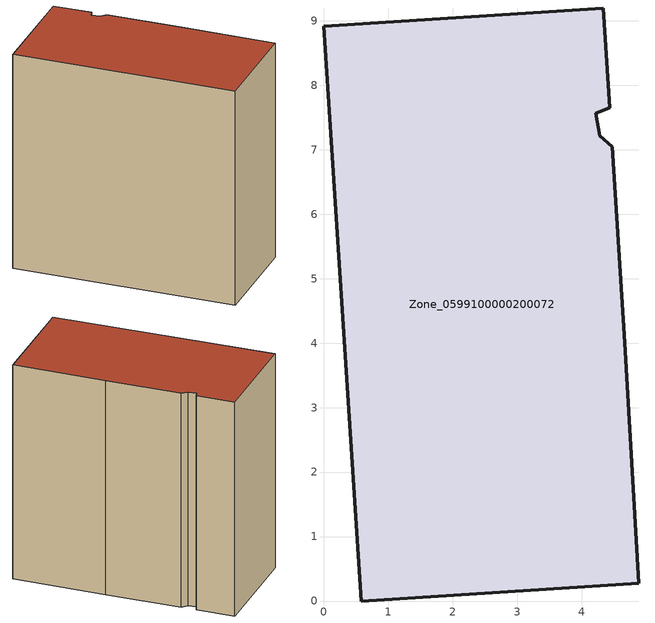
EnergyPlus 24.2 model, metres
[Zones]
Zone_0599100000200072
 floor ground (C_G): 4.22,7.56 4.28,7.22 4.47,7.05 4.67,4.01 4.88,0.28 0.58,0 0,8.92 4.33,9.2 4.43,7.65 z0
 wall outside (C_F): 0.58,0 4.88,0.28 4.67,4.01 4.47,7.05 4.28,7.22 4.22,7.56 4.43,7.65 4.33,9.2 0,8.92 0.58,0 z0:9.01
 roof outside (C_R): 4.28,7.22 4.22,7.56 4.43,7.65 4.33,9.2 0,8.92 0.58,0 4.88,0.28 4.67,4.01 4.47,7.05 z9.01
[BUILDING]
Pand.0599100000200072: North Axis=0; Terrain=City; Loads Convergence Tolerance Value=0.04; Temperature Convergence Tolerance Value=0.4; Solar Distribution=FullExterior; Maximum Number of Warmup Days=25; Minimum Number of Warmup Days=1
[Site:Location]
Rotterdam.The.Hague.AP_ZH_NLD Design_Conditions: Latitude=51.96; Longitude=4.45; Time Zone=1; Elevation=-4.5
[SITE:GROUNDTEMPERATURE:BUILDINGSURFACE]
18, 18, 18, 18, 18, 18, 18, 18, 18, 18, 18, 18
[MATERIAL] Thermal Absorptance=0.9; Solar Absorptance=0.7; Visible Absorptance=0.7
Name | Roughness | Thickness | Conductivity | Density | Specific Heat
G.TC.1946-1964 | MediumSmooth | 0.15 | 1 | 540 | 1210
F.TC.1946-1964 | Rough | 0.3 | 0.857143 | 1920 | 840
R.TC.1946-1964 | MediumRough | 0.2 | 0.235294 | 1500 | 1000
[CONSTRUCTION]
C_G: G.TC.1946-1964
C_F: F.TC.1946-1964
C_R: R.TC.1946-1964
[ZONE]
Zone_0599100000200072: Type=1; Multiplier=1; Ceiling Height=Autocalculate; Volume=Autocalculate; Floor Area=autocalculate; Part of Total Floor Area=Yes
[ZONEINFILTRATION:DESIGNFLOWRATE]
Infil_Zone_0599100000200072: Zone or ZoneList or Space or SpaceList=Zone_0599100000200072; Schedule=AlwaysOn; Design Flow Rate Calculation Method=Flow/Area; Flow Rate per Floor Area=0.003; Constant Term Coefficient=1; Temperature Term Coefficient=0; Velocity Term Coefficient=0; Velocity Squared Term Coefficient=0
[HVACTEMPLATE:ZONE:IDEALLOADSAIRSYSTEM]
Zone_0599100000200072: Maximum Heating Supply Air Temperature=50; Minimum Cooling Supply Air Temperature=13; Maximum Heating Supply Air Humidity Ratio=0.0156; Minimum Cooling Supply Air Humidity Ratio=0.0077; Heating Limit=NoLimit; Cooling Limit=NoLimit; Dehumidification Control Type=ConstantSensibleHeatRatio; Cooling Sensible Heat Ratio=0.7; Dehumidification Setpoint=60; Humidification Control Type=None; Humidification Setpoint=30; Outdoor Air Method=None; Outdoor Air Flow Rate per Person=0.00944; Outdoor Air Flow Rate per Zone Floor Area=0; Outdoor Air Flow Rate per Zone=0; Demand Controlled Ventilation Type=None; Outdoor Air Economizer Type=NoEconomizer; Heat Recovery Type=None; Sensible Heat Recovery Effectiveness=0.7; Latent Heat Recovery Effectiveness=0.65
[ZONECONTROL:THERMOSTAT]
ThermostatControl_Zone_0599100000200072: Zone or ZoneList=Zone_0599100000200072; Control Type Schedule=DualSetpointControlType; Control 1=Thermostat_Zone_0599100000200072; Temperature Difference Between Cutout And Setpoint=0
[THERMOSTATSETPOINT:DUALSETPOINT]
Thermostat_Zone_0599100000200072: Heating Setpoint Temperature Schedule=HeatingSetpoint_Zone_0599100000200072; Cooling Setpoint Temperature Schedule=CoolingSetpoint_Zone_0599100000200072
[SCHEDULE:COMPACT]
HeatingSetpoint_Zone_0599100000200072: Through: 12/31, For: AllDays, Until: 24:00, 21
CoolingSetpoint_Zone_0599100000200072: Through: 12/31, For: AllDays, Until: 24:00, 24
DualSetpointControlType: Through: 12/31, For: AllDays, Until: 24:00, 4
AlwaysOn: Through: 12/31, For: AllDays, Until: 24:00, 1
